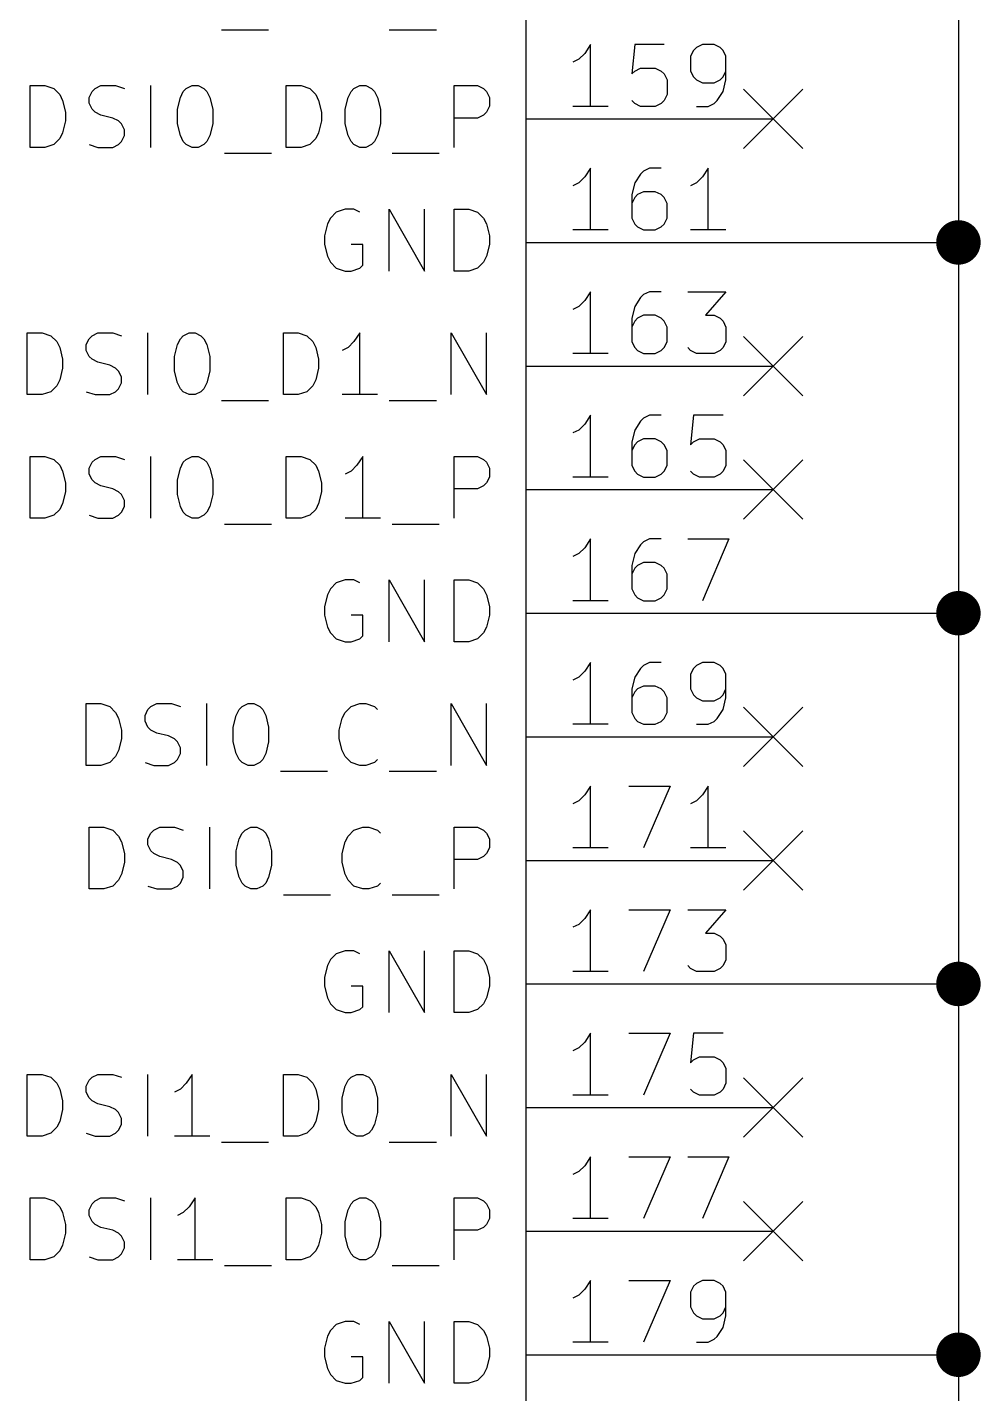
# Model space of a CAD drawing. Header units: millimetres. Extents: x 10 to 287, y -200 to -10.
# Drawn here: x 72.31 to 91.9, y -134.15 to -106.07 of the extents above; entities that cross this region are included whole.
import ezdxf

# ---------------------------------------------------------------- set-up
doc = ezdxf.new("R2010")
doc.units = ezdxf.units.MM
for name, color, linetype in [('BLUE', 174, 'CONTINUOUS'), ('GREENSIXTYFIVE', 129, 'CONTINUOUS'), ('LIGHTGREEN', 92, 'CONTINUOUS'), ('LIGHTRED', 12, 'CONTINUOUS'), ('RED', 14, 'CONTINUOUS')]:
    doc.layers.add(name, color=color, linetype=linetype)

msp = doc.modelspace()

# ---------------------------------------------------------------- linework, layer by layer
at = {"layer": 'BLUE', "linetype": 'CONTINUOUS'}
for p, q in [((87.0204, -107.3404), (88.2396, -108.5596)), ((88.2396, -107.3404), (87.0204, -108.5596)), ((87.0204, -112.4204), (88.2396, -113.6396)), ((88.2396, -112.4204), (87.0204, -113.6396)), ((87.0204, -114.9604), (88.2396, -116.1796)), ((88.2396, -114.9604), (87.0204, -116.1796)), ((87.0204, -120.0404), (88.2396, -121.2596)), ((88.2396, -120.0404), (87.0204, -121.2596)), ((87.0204, -122.5804), (88.2396, -123.7996)), ((88.2396, -122.5804), (87.0204, -123.7996)), ((87.0204, -127.6604), (88.2396, -128.8796)), ((88.2396, -127.6604), (87.0204, -128.8796)), ((87.0204, -130.2004), (88.2396, -131.4196)), ((88.2396, -130.2004), (87.0204, -131.4196))]:
    msp.add_line(p, q, dxfattribs=at)
at = {"layer": 'GREENSIXTYFIVE', "linetype": 'CONTINUOUS'}
for p, q in [((76.2968, -106.1185), (77.2644, -106.1185)), ((79.7439, -106.1185), (80.7115, -106.1185)), ((72.3658, -108.5375), (72.3658, -107.2675)), ((72.3658, -107.2675), (72.6682, -107.2675)), ((72.6682, -107.2675), (72.8496, -107.328)), ((73.6963, -107.328), (73.8173, -107.2675)), ((73.8173, -107.2675), (74.1196, -107.2675)), ((74.1196, -107.2675), (74.3011, -107.328)), ((74.8453, -108.5375), (74.8453, -107.2675)), ((75.5711, -107.328), (75.692, -107.2675)), ((75.692, -107.2675), (75.813, -107.2675)), ((75.813, -107.2675), (75.9339, -107.328)), ((77.6272, -108.5375), (77.6272, -107.2675)), ((77.6272, -107.2675), (77.9296, -107.2675)), ((77.9296, -107.2675), (78.111, -107.328)), ((79.0182, -107.328), (79.1391, -107.2675)), ((79.1391, -107.2675), (79.2601, -107.2675)), ((79.2601, -107.2675), (79.381, -107.328)), ((81.0743, -108.5375), (81.0743, -107.2675)), ((81.0743, -107.2675), (81.5581, -107.2675)), ((81.5581, -107.2675), (81.6791, -107.328)), ((72.8496, -107.328), (72.9706, -107.449)), ((72.9706, -107.449), (73.0311, -107.5699)), ((73.5754, -107.5094), (73.6358, -107.3885)), ((73.5754, -107.6304), (73.5754, -107.5094)), ((73.6358, -107.3885), (73.6963, -107.328)), ((75.3897, -107.7513), (75.4501, -107.5094)), ((75.4501, -107.5094), (75.5106, -107.3885)), ((75.5106, -107.3885), (75.5711, -107.328)), ((75.9339, -107.328), (75.9944, -107.3885)), ((75.9944, -107.3885), (76.0549, -107.5094)), ((76.0549, -107.5094), (76.1154, -107.7513)), ((78.111, -107.328), (78.232, -107.449)), ((78.232, -107.449), (78.2925, -107.5699)), ((78.8368, -107.7513), (78.8972, -107.5094)), ((78.8972, -107.5094), (78.9577, -107.3885)), ((78.9577, -107.3885), (79.0182, -107.328)), ((79.381, -107.328), (79.4415, -107.3885)), ((79.4415, -107.3885), (79.502, -107.5094)), ((79.502, -107.5094), (79.5625, -107.7513)), ((81.6791, -107.328), (81.7396, -107.3885)), ((81.7396, -107.3885), (81.8, -107.5094)), ((81.8, -107.5094), (81.8, -107.6909)), ((73.0311, -107.5699), (73.0915, -107.8118)), ((73.0915, -107.8118), (73.0915, -107.9932)), ((73.6358, -107.7513), (73.5754, -107.6304)), ((73.6963, -107.8118), (73.6358, -107.7513)), ((73.8173, -107.8723), (73.6963, -107.8118)), ((75.3897, -108.0537), (75.3897, -107.7513)), ((76.1154, -107.7513), (76.1154, -108.0537)), ((78.2925, -107.5699), (78.3529, -107.8118)), ((78.3529, -107.8118), (78.3529, -107.9932)), ((78.8368, -108.0537), (78.8368, -107.7513)), ((79.5625, -107.7513), (79.5625, -108.0537)), ((81.7396, -107.8118), (81.6791, -107.8723)), ((81.8, -107.6909), (81.7396, -107.8118)), ((73.0915, -107.9932), (73.0311, -108.2351)), ((74.0592, -107.9328), (73.8173, -107.8723)), ((74.1801, -107.9932), (74.0592, -107.9328)), ((74.2406, -108.0537), (74.1801, -107.9932)), ((74.3011, -108.1747), (74.2406, -108.0537)), ((75.4501, -108.2956), (75.3897, -108.0537)), ((76.1154, -108.0537), (76.0549, -108.2956)), ((78.3529, -107.9932), (78.2925, -108.2351)), ((78.8972, -108.2956), (78.8368, -108.0537)), ((79.5625, -108.0537), (79.502, -108.2956)), ((81.5581, -107.9328), (81.0743, -107.9328)), ((81.6791, -107.8723), (81.5581, -107.9328)), ((72.9706, -108.3561), (72.8496, -108.4771)), ((73.0311, -108.2351), (72.9706, -108.3561)), ((74.2406, -108.4166), (74.3011, -108.2956)), ((74.3011, -108.2956), (74.3011, -108.1747)), ((75.5106, -108.4166), (75.4501, -108.2956)), ((76.0549, -108.2956), (75.9944, -108.4166)), ((78.232, -108.3561), (78.111, -108.4771)), ((78.2925, -108.2351), (78.232, -108.3561)), ((78.9577, -108.4166), (78.8972, -108.2956)), ((79.502, -108.2956), (79.4415, -108.4166)), ((72.6682, -108.5375), (72.3658, -108.5375)), ((72.8496, -108.4771), (72.6682, -108.5375)), ((73.5754, -108.4771), (73.7568, -108.5375)), ((73.7568, -108.5375), (74.0592, -108.5375)), ((74.0592, -108.5375), (74.1801, -108.4771)), ((74.1801, -108.4771), (74.2406, -108.4166)), ((75.5711, -108.4771), (75.5106, -108.4166)), ((75.692, -108.5375), (75.5711, -108.4771)), ((75.813, -108.5375), (75.692, -108.5375)), ((75.9339, -108.4771), (75.813, -108.5375)), ((75.9944, -108.4166), (75.9339, -108.4771)), ((76.3573, -108.6585), (77.3249, -108.6585)), ((77.9296, -108.5375), (77.6272, -108.5375)), ((78.111, -108.4771), (77.9296, -108.5375)), ((79.0182, -108.4771), (78.9577, -108.4166)), ((79.1391, -108.5375), (79.0182, -108.4771)), ((79.2601, -108.5375), (79.1391, -108.5375)), ((79.381, -108.4771), (79.2601, -108.5375)), ((79.4415, -108.4166), (79.381, -108.4771)), ((79.8044, -108.6585), (80.772, -108.6585)), ((78.5343, -109.989), (78.4738, -110.1099)), ((78.6553, -109.868), (78.5343, -109.989)), ((78.8367, -109.8075), (78.6553, -109.868)), ((79.0181, -109.8075), (78.8367, -109.8075)), ((79.1391, -109.868), (79.0181, -109.8075)), ((79.7438, -111.0775), (79.7438, -109.8075)), ((79.7438, -109.8075), (80.4695, -111.0775)), ((80.4695, -111.0775), (80.4695, -109.8075)), ((81.0743, -111.0775), (81.0743, -109.8075)), ((81.0743, -109.8075), (81.3767, -109.8075)), ((81.3767, -109.8075), (81.5581, -109.868)), ((81.5581, -109.868), (81.6791, -109.989)), ((81.6791, -109.989), (81.7396, -110.1099)), ((78.4738, -110.1099), (78.4134, -110.3518)), ((78.4134, -110.3518), (78.4134, -110.5332)), ((81.7396, -110.1099), (81.8, -110.3518)), ((81.8, -110.3518), (81.8, -110.5332)), ((78.4134, -110.5332), (78.4738, -110.7751)), ((79.1995, -110.5332), (78.9576, -110.5332)), ((79.1995, -110.9566), (79.1995, -110.5332)), ((81.8, -110.5332), (81.7396, -110.7751)), ((78.4738, -110.7751), (78.5343, -110.8961)), ((78.5343, -110.8961), (78.6553, -111.0171)), ((81.6791, -110.8961), (81.5581, -111.0171)), ((81.7396, -110.7751), (81.6791, -110.8961)), ((78.6553, -111.0171), (78.8367, -111.0775)), ((78.8367, -111.0775), (78.9576, -111.0775)), ((78.9576, -111.0775), (79.1391, -111.0171)), ((79.1391, -111.0171), (79.1995, -110.9566)), ((81.3767, -111.0775), (81.0743, -111.0775)), ((81.5581, -111.0171), (81.3767, -111.0775)), ((72.3053, -113.6175), (72.3053, -112.3475)), ((72.3053, -112.3475), (72.6077, -112.3475)), ((72.6077, -112.3475), (72.7891, -112.408)), ((72.7891, -112.408), (72.9101, -112.529)), ((72.9101, -112.529), (72.9706, -112.6499)), ((73.5149, -112.5894), (73.5753, -112.4685)), ((73.5149, -112.7104), (73.5149, -112.5894)), ((73.5753, -112.4685), (73.6358, -112.408)), ((73.6358, -112.408), (73.7568, -112.3475)), ((73.7568, -112.3475), (74.0591, -112.3475)), ((74.0591, -112.3475), (74.2406, -112.408)), ((74.7848, -113.6175), (74.7848, -112.3475)), ((75.3292, -112.8313), (75.3896, -112.5894)), ((75.3896, -112.5894), (75.4501, -112.4685)), ((75.4501, -112.4685), (75.5106, -112.408)), ((75.5106, -112.408), (75.6315, -112.3475)), ((75.6315, -112.3475), (75.7525, -112.3475)), ((75.7525, -112.3475), (75.8734, -112.408)), ((75.8734, -112.408), (75.9339, -112.4685)), ((75.9339, -112.4685), (75.9944, -112.5894)), ((75.9944, -112.5894), (76.0549, -112.8313)), ((77.5667, -113.6175), (77.5667, -112.3475)), ((77.5667, -112.3475), (77.8691, -112.3475)), ((77.8691, -112.3475), (78.0505, -112.408)), ((78.0505, -112.408), (78.1715, -112.529)), ((78.1715, -112.529), (78.232, -112.6499)), ((79.0182, -112.529), (78.8972, -112.6499)), ((79.1391, -112.3475), (79.0182, -112.529)), ((79.1391, -113.6175), (79.1391, -112.3475)), ((81.0138, -113.6175), (81.0138, -112.3475)), ((81.0138, -112.3475), (81.7395, -113.6175)), ((81.7395, -113.6175), (81.7395, -112.3475)), ((72.9706, -112.6499), (73.031, -112.8918)), ((73.5753, -112.8313), (73.5149, -112.7104)), ((73.6358, -112.8918), (73.5753, -112.8313)), ((75.3292, -113.1337), (75.3292, -112.8313)), ((76.0549, -112.8313), (76.0549, -113.1337)), ((78.232, -112.6499), (78.2924, -112.8918)), ((78.8972, -112.6499), (78.7763, -112.7104)), ((73.031, -113.0732), (72.9706, -113.3151)), ((73.031, -112.8918), (73.031, -113.0732)), ((73.7568, -112.9523), (73.6358, -112.8918)), ((73.9987, -113.0128), (73.7568, -112.9523)), ((74.1196, -113.0732), (73.9987, -113.0128)), ((74.1801, -113.1337), (74.1196, -113.0732)), ((74.2406, -113.2547), (74.1801, -113.1337)), ((75.3896, -113.3756), (75.3292, -113.1337)), ((76.0549, -113.1337), (75.9944, -113.3756)), ((78.2924, -113.0732), (78.232, -113.3151)), ((78.2924, -112.8918), (78.2924, -113.0732)), ((72.9101, -113.4361), (72.7891, -113.5571)), ((72.9706, -113.3151), (72.9101, -113.4361)), ((74.1801, -113.4966), (74.2406, -113.3756)), ((74.2406, -113.3756), (74.2406, -113.2547)), ((75.4501, -113.4966), (75.3896, -113.3756)), ((75.9944, -113.3756), (75.9339, -113.4966)), ((78.1715, -113.4361), (78.0505, -113.5571)), ((78.232, -113.3151), (78.1715, -113.4361)), ((72.6077, -113.6175), (72.3053, -113.6175)), ((72.7891, -113.5571), (72.6077, -113.6175)), ((73.5149, -113.5571), (73.6963, -113.6175)), ((73.6963, -113.6175), (73.9987, -113.6175)), ((73.9987, -113.6175), (74.1196, -113.5571)), ((74.1196, -113.5571), (74.1801, -113.4966)), ((75.5106, -113.5571), (75.4501, -113.4966)), ((75.6315, -113.6175), (75.5106, -113.5571)), ((75.7525, -113.6175), (75.6315, -113.6175)), ((75.8734, -113.5571), (75.7525, -113.6175)), ((75.9339, -113.4966), (75.8734, -113.5571)), ((77.8691, -113.6175), (77.5667, -113.6175)), ((78.0505, -113.5571), (77.8691, -113.6175)), ((79.502, -113.6175), (78.7763, -113.6175)), ((76.2968, -113.7385), (77.2644, -113.7385)), ((79.7439, -113.7385), (80.7115, -113.7385)), ((72.3658, -116.1575), (72.3658, -114.8875)), ((72.3658, -114.8875), (72.6682, -114.8875)), ((72.6682, -114.8875), (72.8496, -114.948)), ((72.8496, -114.948), (72.9706, -115.069)), ((72.9706, -115.069), (73.0311, -115.1899)), ((73.5754, -115.1294), (73.6358, -115.0085)), ((73.5754, -115.2504), (73.5754, -115.1294)), ((73.6358, -115.0085), (73.6963, -114.948)), ((73.6963, -114.948), (73.8173, -114.8875)), ((73.8173, -114.8875), (74.1196, -114.8875)), ((74.1196, -114.8875), (74.3011, -114.948)), ((74.8453, -116.1575), (74.8453, -114.8875)), ((75.3897, -115.3713), (75.4501, -115.1294)), ((75.4501, -115.1294), (75.5106, -115.0085)), ((75.5106, -115.0085), (75.5711, -114.948)), ((75.5711, -114.948), (75.692, -114.8875)), ((75.692, -114.8875), (75.813, -114.8875)), ((75.813, -114.8875), (75.9339, -114.948)), ((75.9339, -114.948), (75.9944, -115.0085)), ((75.9944, -115.0085), (76.0549, -115.1294)), ((76.0549, -115.1294), (76.1154, -115.3713)), ((77.6272, -116.1575), (77.6272, -114.8875)), ((77.6272, -114.8875), (77.9296, -114.8875)), ((77.9296, -114.8875), (78.111, -114.948)), ((78.111, -114.948), (78.232, -115.069)), ((78.232, -115.069), (78.2925, -115.1899)), ((79.0787, -115.069), (78.9577, -115.1899)), ((79.1996, -114.8875), (79.0787, -115.069)), ((79.1996, -116.1575), (79.1996, -114.8875)), ((81.0743, -116.1575), (81.0743, -114.8875)), ((81.0743, -114.8875), (81.5581, -114.8875)), ((81.5581, -114.8875), (81.6791, -114.948)), ((81.6791, -114.948), (81.7396, -115.0085)), ((81.7396, -115.0085), (81.8, -115.1294)), ((81.8, -115.1294), (81.8, -115.3109)), ((73.0311, -115.1899), (73.0915, -115.4318)), ((73.6358, -115.3713), (73.5754, -115.2504)), ((73.6963, -115.4318), (73.6358, -115.3713)), ((75.3897, -115.6737), (75.3897, -115.3713)), ((76.1154, -115.3713), (76.1154, -115.6737)), ((78.2925, -115.1899), (78.3529, -115.4318)), ((78.9577, -115.1899), (78.8368, -115.2504)), ((81.8, -115.3109), (81.7396, -115.4318)), ((73.0915, -115.6132), (73.0311, -115.8551)), ((73.0915, -115.4318), (73.0915, -115.6132)), ((73.8173, -115.4923), (73.6963, -115.4318)), ((74.0592, -115.5528), (73.8173, -115.4923)), ((74.1801, -115.6132), (74.0592, -115.5528)), ((74.2406, -115.6737), (74.1801, -115.6132)), ((74.3011, -115.7947), (74.2406, -115.6737)), ((75.4501, -115.9156), (75.3897, -115.6737)), ((76.1154, -115.6737), (76.0549, -115.9156)), ((78.3529, -115.6132), (78.2925, -115.8551)), ((78.3529, -115.4318), (78.3529, -115.6132)), ((81.5581, -115.5528), (81.0743, -115.5528)), ((81.6791, -115.4923), (81.5581, -115.5528)), ((81.7396, -115.4318), (81.6791, -115.4923)), ((73.0311, -115.8551), (72.9706, -115.9761)), ((74.2406, -116.0366), (74.3011, -115.9156)), ((74.3011, -115.9156), (74.3011, -115.7947)), ((75.5106, -116.0366), (75.4501, -115.9156)), ((76.0549, -115.9156), (75.9944, -116.0366)), ((78.2925, -115.8551), (78.232, -115.9761)), ((72.6682, -116.1575), (72.3658, -116.1575)), ((72.8496, -116.0971), (72.6682, -116.1575)), ((72.9706, -115.9761), (72.8496, -116.0971)), ((73.5754, -116.0971), (73.7568, -116.1575)), ((73.7568, -116.1575), (74.0592, -116.1575)), ((74.0592, -116.1575), (74.1801, -116.0971)), ((74.1801, -116.0971), (74.2406, -116.0366)), ((75.5711, -116.0971), (75.5106, -116.0366)), ((75.692, -116.1575), (75.5711, -116.0971)), ((75.813, -116.1575), (75.692, -116.1575)), ((75.9339, -116.0971), (75.813, -116.1575)), ((75.9944, -116.0366), (75.9339, -116.0971)), ((77.9296, -116.1575), (77.6272, -116.1575)), ((78.111, -116.0971), (77.9296, -116.1575)), ((78.232, -115.9761), (78.111, -116.0971)), ((79.5625, -116.1575), (78.8368, -116.1575)), ((76.3573, -116.2785), (77.3249, -116.2785)), ((79.8044, -116.2785), (80.772, -116.2785)), ((78.5343, -117.609), (78.4738, -117.7299)), ((78.6553, -117.488), (78.5343, -117.609)), ((78.8367, -117.4275), (78.6553, -117.488)), ((79.0181, -117.4275), (78.8367, -117.4275)), ((79.1391, -117.488), (79.0181, -117.4275)), ((79.7438, -118.6975), (79.7438, -117.4275)), ((79.7438, -117.4275), (80.4695, -118.6975)), ((80.4695, -118.6975), (80.4695, -117.4275)), ((81.0743, -118.6975), (81.0743, -117.4275)), ((81.0743, -117.4275), (81.3767, -117.4275)), ((81.3767, -117.4275), (81.5581, -117.488)), ((81.5581, -117.488), (81.6791, -117.609)), ((81.6791, -117.609), (81.7396, -117.7299)), ((78.4738, -117.7299), (78.4134, -117.9718)), ((81.7396, -117.7299), (81.8, -117.9718)), ((78.4134, -117.9718), (78.4134, -118.1532)), ((78.4134, -118.1532), (78.4738, -118.3951)), ((79.1995, -118.1532), (78.9576, -118.1532)), ((79.1995, -118.5766), (79.1995, -118.1532)), ((81.8, -118.1532), (81.7396, -118.3951)), ((81.8, -117.9718), (81.8, -118.1532)), ((78.4738, -118.3951), (78.5343, -118.5161)), ((81.7396, -118.3951), (81.6791, -118.5161)), ((78.5343, -118.5161), (78.6553, -118.6371)), ((78.6553, -118.6371), (78.8367, -118.6975)), ((78.8367, -118.6975), (78.9576, -118.6975)), ((78.9576, -118.6975), (79.1391, -118.6371)), ((79.1391, -118.6371), (79.1995, -118.5766)), ((81.3767, -118.6975), (81.0743, -118.6975)), ((81.5581, -118.6371), (81.3767, -118.6975)), ((81.6791, -118.5161), (81.5581, -118.6371)), ((73.5148, -121.2375), (73.5148, -119.9675)), ((73.5148, -119.9675), (73.8172, -119.9675)), ((73.8172, -119.9675), (73.9986, -120.028)), ((73.9986, -120.028), (74.1196, -120.149)), ((74.1196, -120.149), (74.1801, -120.2699)), ((74.7244, -120.2094), (74.7848, -120.0885)), ((74.7848, -120.0885), (74.8453, -120.028)), ((74.8453, -120.028), (74.9663, -119.9675)), ((74.9663, -119.9675), (75.2686, -119.9675)), ((75.2686, -119.9675), (75.4501, -120.028)), ((75.9943, -121.2375), (75.9943, -119.9675)), ((76.5991, -120.2094), (76.6596, -120.0885)), ((76.6596, -120.0885), (76.7201, -120.028)), ((76.7201, -120.028), (76.841, -119.9675)), ((76.841, -119.9675), (76.962, -119.9675)), ((76.962, -119.9675), (77.0829, -120.028)), ((77.0829, -120.028), (77.1434, -120.0885)), ((77.1434, -120.0885), (77.2039, -120.2094)), ((78.7762, -120.2699), (78.8367, -120.149)), ((78.8367, -120.149), (78.9577, -120.028)), ((78.9577, -120.028), (79.1391, -119.9675)), ((79.1391, -119.9675), (79.26, -119.9675)), ((79.26, -119.9675), (79.4415, -120.028)), ((79.4415, -120.028), (79.5019, -120.0885)), ((81.0138, -121.2375), (81.0138, -119.9675)), ((81.0138, -119.9675), (81.7395, -121.2375)), ((81.7395, -121.2375), (81.7395, -119.9675)), ((74.1801, -120.2699), (74.2405, -120.5118)), ((74.7244, -120.3304), (74.7244, -120.2094)), ((74.7848, -120.4513), (74.7244, -120.3304)), ((74.8453, -120.5118), (74.7848, -120.4513)), ((76.5387, -120.4513), (76.5991, -120.2094)), ((76.5387, -120.7537), (76.5387, -120.4513)), ((77.2039, -120.2094), (77.2644, -120.4513)), ((77.2644, -120.4513), (77.2644, -120.7537)), ((78.7158, -120.5118), (78.7762, -120.2699)), ((74.2405, -120.6932), (74.1801, -120.9351)), ((74.2405, -120.5118), (74.2405, -120.6932)), ((74.9663, -120.5723), (74.8453, -120.5118)), ((75.2082, -120.6328), (74.9663, -120.5723)), ((75.3291, -120.6932), (75.2082, -120.6328)), ((75.3896, -120.7537), (75.3291, -120.6932)), ((78.7158, -120.6932), (78.7158, -120.5118)), ((78.7762, -120.9351), (78.7158, -120.6932)), ((74.1801, -120.9351), (74.1196, -121.0561)), ((75.4501, -120.8747), (75.3896, -120.7537)), ((75.3896, -121.1166), (75.4501, -120.9956)), ((75.4501, -120.9956), (75.4501, -120.8747)), ((76.5991, -120.9956), (76.5387, -120.7537)), ((76.6596, -121.1166), (76.5991, -120.9956)), ((77.2039, -120.9956), (77.1434, -121.1166)), ((77.2644, -120.7537), (77.2039, -120.9956)), ((78.8367, -121.0561), (78.7762, -120.9351)), ((73.8172, -121.2375), (73.5148, -121.2375)), ((73.9986, -121.1771), (73.8172, -121.2375)), ((74.1196, -121.0561), (73.9986, -121.1771)), ((74.7244, -121.1771), (74.9058, -121.2375)), ((74.9058, -121.2375), (75.2082, -121.2375)), ((75.2082, -121.2375), (75.3291, -121.1771)), ((75.3291, -121.1771), (75.3896, -121.1166)), ((76.7201, -121.1771), (76.6596, -121.1166)), ((76.841, -121.2375), (76.7201, -121.1771)), ((76.962, -121.2375), (76.841, -121.2375)), ((77.0829, -121.1771), (76.962, -121.2375)), ((77.1434, -121.1166), (77.0829, -121.1771)), ((78.9577, -121.1771), (78.8367, -121.0561)), ((79.1391, -121.2375), (78.9577, -121.1771)), ((79.26, -121.2375), (79.1391, -121.2375)), ((79.4415, -121.1771), (79.26, -121.2375)), ((79.5019, -121.1166), (79.4415, -121.1771)), ((77.5063, -121.3585), (78.4739, -121.3585)), ((79.7439, -121.3585), (80.7115, -121.3585)), ((73.5753, -123.7775), (73.5753, -122.5075)), ((73.5753, -122.5075), (73.8777, -122.5075)), ((73.8777, -122.5075), (74.0591, -122.568)), ((74.0591, -122.568), (74.1801, -122.689)), ((74.1801, -122.689), (74.2406, -122.8099)), ((74.7849, -122.7494), (74.8453, -122.6285)), ((74.8453, -122.6285), (74.9058, -122.568)), ((74.9058, -122.568), (75.0268, -122.5075)), ((75.0268, -122.5075), (75.3291, -122.5075)), ((75.3291, -122.5075), (75.5106, -122.568)), ((76.0548, -123.7775), (76.0548, -122.5075)), ((76.6596, -122.7494), (76.7201, -122.6285)), ((76.7201, -122.6285), (76.7806, -122.568)), ((76.7806, -122.568), (76.9015, -122.5075)), ((76.9015, -122.5075), (77.0225, -122.5075)), ((77.0225, -122.5075), (77.1434, -122.568)), ((77.1434, -122.568), (77.2039, -122.6285)), ((77.2039, -122.6285), (77.2644, -122.7494)), ((78.8367, -122.8099), (78.8972, -122.689)), ((78.8972, -122.689), (79.0182, -122.568)), ((79.0182, -122.568), (79.1996, -122.5075)), ((79.1996, -122.5075), (79.3205, -122.5075)), ((79.3205, -122.5075), (79.502, -122.568)), ((79.502, -122.568), (79.5624, -122.6285)), ((81.0743, -123.7775), (81.0743, -122.5075)), ((81.0743, -122.5075), (81.5581, -122.5075)), ((81.5581, -122.5075), (81.6791, -122.568)), ((81.6791, -122.568), (81.7396, -122.6285)), ((81.7396, -122.6285), (81.8, -122.7494)), ((74.2406, -122.8099), (74.301, -123.0518)), ((74.7849, -122.8704), (74.7849, -122.7494)), ((74.8453, -122.9913), (74.7849, -122.8704)), ((74.9058, -123.0518), (74.8453, -122.9913)), ((76.5992, -122.9913), (76.6596, -122.7494)), ((76.5992, -123.2937), (76.5992, -122.9913)), ((77.2644, -122.7494), (77.3249, -122.9913)), ((77.3249, -122.9913), (77.3249, -123.2937)), ((78.7763, -123.0518), (78.8367, -122.8099)), ((81.8, -122.9309), (81.7396, -123.0518)), ((81.8, -122.7494), (81.8, -122.9309)), ((74.301, -123.2332), (74.2406, -123.4751)), ((74.301, -123.0518), (74.301, -123.2332)), ((75.0268, -123.1123), (74.9058, -123.0518)), ((75.2687, -123.1728), (75.0268, -123.1123)), ((75.3896, -123.2332), (75.2687, -123.1728)), ((75.4501, -123.2937), (75.3896, -123.2332)), ((78.7763, -123.2332), (78.7763, -123.0518)), ((78.8367, -123.4751), (78.7763, -123.2332)), ((81.5581, -123.1728), (81.0743, -123.1728)), ((81.6791, -123.1123), (81.5581, -123.1728)), ((81.7396, -123.0518), (81.6791, -123.1123)), ((74.2406, -123.4751), (74.1801, -123.5961)), ((75.5106, -123.4147), (75.4501, -123.2937)), ((75.4501, -123.6566), (75.5106, -123.5356)), ((75.5106, -123.5356), (75.5106, -123.4147)), ((76.6596, -123.5356), (76.5992, -123.2937)), ((76.7201, -123.6566), (76.6596, -123.5356)), ((77.2644, -123.5356), (77.2039, -123.6566)), ((77.3249, -123.2937), (77.2644, -123.5356)), ((78.8972, -123.5961), (78.8367, -123.4751)), ((73.8777, -123.7775), (73.5753, -123.7775)), ((74.0591, -123.7171), (73.8777, -123.7775)), ((74.1801, -123.5961), (74.0591, -123.7171)), ((74.7849, -123.7171), (74.9663, -123.7775)), ((74.9663, -123.7775), (75.2687, -123.7775)), ((75.2687, -123.7775), (75.3896, -123.7171)), ((75.3896, -123.7171), (75.4501, -123.6566)), ((76.7806, -123.7171), (76.7201, -123.6566)), ((76.9015, -123.7775), (76.7806, -123.7171)), ((77.0225, -123.7775), (76.9015, -123.7775)), ((77.1434, -123.7171), (77.0225, -123.7775)), ((77.2039, -123.6566), (77.1434, -123.7171)), ((79.0182, -123.7171), (78.8972, -123.5961)), ((79.1996, -123.7775), (79.0182, -123.7171)), ((79.3205, -123.7775), (79.1996, -123.7775)), ((79.502, -123.7171), (79.3205, -123.7775)), ((79.5624, -123.6566), (79.502, -123.7171)), ((77.5668, -123.8985), (78.5344, -123.8985)), ((79.8044, -123.8985), (80.772, -123.8985)), ((78.5343, -125.229), (78.4738, -125.3499)), ((78.6553, -125.108), (78.5343, -125.229)), ((78.8367, -125.0475), (78.6553, -125.108)), ((79.0181, -125.0475), (78.8367, -125.0475)), ((79.1391, -125.108), (79.0181, -125.0475)), ((79.7438, -126.3175), (79.7438, -125.0475)), ((79.7438, -125.0475), (80.4695, -126.3175)), ((80.4695, -126.3175), (80.4695, -125.0475)), ((81.0743, -126.3175), (81.0743, -125.0475)), ((81.0743, -125.0475), (81.3767, -125.0475)), ((81.3767, -125.0475), (81.5581, -125.108)), ((81.5581, -125.108), (81.6791, -125.229)), ((81.6791, -125.229), (81.7396, -125.3499)), ((78.4738, -125.3499), (78.4134, -125.5918)), ((81.7396, -125.3499), (81.8, -125.5918)), ((78.4134, -125.5918), (78.4134, -125.7732)), ((78.4134, -125.7732), (78.4738, -126.0151)), ((79.1995, -125.7732), (78.9576, -125.7732)), ((79.1995, -126.1966), (79.1995, -125.7732)), ((81.8, -125.7732), (81.7396, -126.0151)), ((81.8, -125.5918), (81.8, -125.7732)), ((78.4738, -126.0151), (78.5343, -126.1361)), ((81.7396, -126.0151), (81.6791, -126.1361)), ((78.5343, -126.1361), (78.6553, -126.2571)), ((78.6553, -126.2571), (78.8367, -126.3175)), ((78.8367, -126.3175), (78.9576, -126.3175)), ((78.9576, -126.3175), (79.1391, -126.2571)), ((79.1391, -126.2571), (79.1995, -126.1966)), ((81.3767, -126.3175), (81.0743, -126.3175)), ((81.5581, -126.2571), (81.3767, -126.3175)), ((81.6791, -126.1361), (81.5581, -126.2571)), ((72.3053, -128.8575), (72.3053, -127.5875)), ((72.3053, -127.5875), (72.6077, -127.5875)), ((72.6077, -127.5875), (72.7891, -127.648)), ((72.7891, -127.648), (72.9101, -127.769)), ((72.9101, -127.769), (72.9706, -127.8899)), ((73.5149, -127.8294), (73.5753, -127.7085)), ((73.5753, -127.7085), (73.6358, -127.648)), ((73.6358, -127.648), (73.7568, -127.5875)), ((73.7568, -127.5875), (74.0591, -127.5875)), ((74.0591, -127.5875), (74.2406, -127.648)), ((74.7848, -128.8575), (74.7848, -127.5875)), ((75.5711, -127.769), (75.4501, -127.8899)), ((75.692, -127.5875), (75.5711, -127.769)), ((75.692, -128.8575), (75.692, -127.5875)), ((77.5667, -128.8575), (77.5667, -127.5875)), ((77.5667, -127.5875), (77.8691, -127.5875)), ((77.8691, -127.5875), (78.0505, -127.648)), ((78.0505, -127.648), (78.1715, -127.769)), ((78.1715, -127.769), (78.232, -127.8899)), ((78.8367, -127.8294), (78.8972, -127.7085)), ((78.8972, -127.7085), (78.9577, -127.648)), ((78.9577, -127.648), (79.0786, -127.5875)), ((79.0786, -127.5875), (79.1996, -127.5875)), ((79.1996, -127.5875), (79.3205, -127.648)), ((79.3205, -127.648), (79.381, -127.7085)), ((79.381, -127.7085), (79.4415, -127.8294)), ((81.0138, -128.8575), (81.0138, -127.5875)), ((81.0138, -127.5875), (81.7395, -128.8575)), ((81.7395, -128.8575), (81.7395, -127.5875)), ((72.9706, -127.8899), (73.031, -128.1318)), ((73.5149, -127.9504), (73.5149, -127.8294)), ((73.5753, -128.0713), (73.5149, -127.9504)), ((75.4501, -127.8899), (75.3292, -127.9504)), ((78.232, -127.8899), (78.2924, -128.1318)), ((78.7763, -128.0713), (78.8367, -127.8294)), ((79.4415, -127.8294), (79.502, -128.0713)), ((73.031, -128.3132), (72.9706, -128.5551)), ((73.031, -128.1318), (73.031, -128.3132)), ((73.6358, -128.1318), (73.5753, -128.0713)), ((73.7568, -128.1923), (73.6358, -128.1318)), ((73.9987, -128.2528), (73.7568, -128.1923)), ((74.1196, -128.3132), (73.9987, -128.2528)), ((74.1801, -128.3737), (74.1196, -128.3132)), ((78.2924, -128.3132), (78.232, -128.5551)), ((78.2924, -128.1318), (78.2924, -128.3132)), ((78.7763, -128.3737), (78.7763, -128.0713)), ((79.502, -128.0713), (79.502, -128.3737)), ((72.9706, -128.5551), (72.9101, -128.6761)), ((74.2406, -128.4947), (74.1801, -128.3737)), ((74.2406, -128.6156), (74.2406, -128.4947)), ((78.232, -128.5551), (78.1715, -128.6761)), ((78.8367, -128.6156), (78.7763, -128.3737)), ((79.502, -128.3737), (79.4415, -128.6156)), ((72.6077, -128.8575), (72.3053, -128.8575)), ((72.7891, -128.7971), (72.6077, -128.8575)), ((72.9101, -128.6761), (72.7891, -128.7971)), ((73.5149, -128.7971), (73.6963, -128.8575)), ((73.6963, -128.8575), (73.9987, -128.8575)), ((73.9987, -128.8575), (74.1196, -128.7971)), ((74.1196, -128.7971), (74.1801, -128.7366)), ((74.1801, -128.7366), (74.2406, -128.6156)), ((76.0549, -128.8575), (75.3292, -128.8575)), ((77.8691, -128.8575), (77.5667, -128.8575)), ((78.0505, -128.7971), (77.8691, -128.8575)), ((78.1715, -128.6761), (78.0505, -128.7971)), ((78.8972, -128.7366), (78.8367, -128.6156)), ((78.9577, -128.7971), (78.8972, -128.7366)), ((79.0786, -128.8575), (78.9577, -128.7971)), ((79.1996, -128.8575), (79.0786, -128.8575)), ((79.3205, -128.7971), (79.1996, -128.8575)), ((79.381, -128.7366), (79.3205, -128.7971)), ((79.4415, -128.6156), (79.381, -128.7366)), ((76.2968, -128.9785), (77.2644, -128.9785)), ((79.7439, -128.9785), (80.7115, -128.9785)), ((72.3658, -131.3975), (72.3658, -130.1275)), ((72.3658, -130.1275), (72.6682, -130.1275)), ((72.6682, -130.1275), (72.8496, -130.188)), ((72.8496, -130.188), (72.9706, -130.309)), ((73.5754, -130.3694), (73.6358, -130.2485)), ((73.6358, -130.2485), (73.6963, -130.188)), ((73.6963, -130.188), (73.8173, -130.1275)), ((73.8173, -130.1275), (74.1196, -130.1275)), ((74.1196, -130.1275), (74.3011, -130.188)), ((74.8453, -131.3975), (74.8453, -130.1275)), ((75.7525, -130.1275), (75.6316, -130.309)), ((75.7525, -131.3975), (75.7525, -130.1275)), ((77.6272, -131.3975), (77.6272, -130.1275)), ((77.6272, -130.1275), (77.9296, -130.1275)), ((77.9296, -130.1275), (78.111, -130.188)), ((78.111, -130.188), (78.232, -130.309)), ((78.8972, -130.3694), (78.9577, -130.2485)), ((78.9577, -130.2485), (79.0182, -130.188)), ((79.0182, -130.188), (79.1391, -130.1275)), ((79.1391, -130.1275), (79.2601, -130.1275)), ((79.2601, -130.1275), (79.381, -130.188)), ((79.381, -130.188), (79.4415, -130.2485)), ((79.4415, -130.2485), (79.502, -130.3694)), ((81.0743, -131.3975), (81.0743, -130.1275)), ((81.0743, -130.1275), (81.5581, -130.1275)), ((81.5581, -130.1275), (81.6791, -130.188)), ((81.6791, -130.188), (81.7396, -130.2485)), ((81.7396, -130.2485), (81.8, -130.3694)), ((72.9706, -130.309), (73.0311, -130.4299)), ((73.0311, -130.4299), (73.0915, -130.6718)), ((73.5754, -130.4904), (73.5754, -130.3694)), ((73.6358, -130.6113), (73.5754, -130.4904)), ((75.5106, -130.4299), (75.3897, -130.4904)), ((75.6316, -130.309), (75.5106, -130.4299)), ((78.232, -130.309), (78.2925, -130.4299)), ((78.2925, -130.4299), (78.3529, -130.6718)), ((78.8368, -130.6113), (78.8972, -130.3694)), ((79.502, -130.3694), (79.5625, -130.6113)), ((81.8, -130.5509), (81.7396, -130.6718)), ((81.8, -130.3694), (81.8, -130.5509)), ((73.0915, -130.8532), (73.0311, -131.0951)), ((73.0915, -130.6718), (73.0915, -130.8532)), ((73.6963, -130.6718), (73.6358, -130.6113)), ((73.8173, -130.7323), (73.6963, -130.6718)), ((74.0592, -130.7928), (73.8173, -130.7323)), ((74.1801, -130.8532), (74.0592, -130.7928)), ((74.2406, -130.9137), (74.1801, -130.8532)), ((78.3529, -130.8532), (78.2925, -131.0951)), ((78.3529, -130.6718), (78.3529, -130.8532)), ((78.8368, -130.9137), (78.8368, -130.6113)), ((79.5625, -130.6113), (79.5625, -130.9137)), ((81.5581, -130.7928), (81.0743, -130.7928)), ((81.6791, -130.7323), (81.5581, -130.7928)), ((81.7396, -130.6718), (81.6791, -130.7323)), ((73.0311, -131.0951), (72.9706, -131.2161)), ((74.3011, -131.0347), (74.2406, -130.9137)), ((74.3011, -131.1556), (74.3011, -131.0347)), ((78.2925, -131.0951), (78.232, -131.2161)), ((78.8972, -131.1556), (78.8368, -130.9137)), ((79.5625, -130.9137), (79.502, -131.1556)), ((72.6682, -131.3975), (72.3658, -131.3975)), ((72.8496, -131.3371), (72.6682, -131.3975)), ((72.9706, -131.2161), (72.8496, -131.3371)), ((73.5754, -131.3371), (73.7568, -131.3975)), ((73.7568, -131.3975), (74.0592, -131.3975)), ((74.0592, -131.3975), (74.1801, -131.3371)), ((74.1801, -131.3371), (74.2406, -131.2766)), ((74.2406, -131.2766), (74.3011, -131.1556)), ((76.1154, -131.3975), (75.3897, -131.3975)), ((77.9296, -131.3975), (77.6272, -131.3975)), ((78.111, -131.3371), (77.9296, -131.3975)), ((78.232, -131.2161), (78.111, -131.3371)), ((78.9577, -131.2766), (78.8972, -131.1556)), ((79.0182, -131.3371), (78.9577, -131.2766)), ((79.1391, -131.3975), (79.0182, -131.3371)), ((79.2601, -131.3975), (79.1391, -131.3975)), ((79.381, -131.3371), (79.2601, -131.3975)), ((79.4415, -131.2766), (79.381, -131.3371)), ((79.502, -131.1556), (79.4415, -131.2766)), ((76.3573, -131.5185), (77.3249, -131.5185)), ((79.8044, -131.5185), (80.772, -131.5185)), ((78.6553, -132.728), (78.5343, -132.849)), ((78.8367, -132.6675), (78.6553, -132.728)), ((79.0181, -132.6675), (78.8367, -132.6675)), ((79.1391, -132.728), (79.0181, -132.6675)), ((79.7438, -133.9375), (79.7438, -132.6675)), ((79.7438, -132.6675), (80.4695, -133.9375)), ((80.4695, -133.9375), (80.4695, -132.6675)), ((81.0743, -133.9375), (81.0743, -132.6675)), ((81.0743, -132.6675), (81.3767, -132.6675)), ((81.3767, -132.6675), (81.5581, -132.728)), ((81.5581, -132.728), (81.6791, -132.849)), ((78.4738, -132.9699), (78.4134, -133.2118)), ((78.5343, -132.849), (78.4738, -132.9699)), ((81.6791, -132.849), (81.7396, -132.9699)), ((81.7396, -132.9699), (81.8, -133.2118)), ((78.4134, -133.2118), (78.4134, -133.3932)), ((81.8, -133.2118), (81.8, -133.3932)), ((78.4134, -133.3932), (78.4738, -133.6351)), ((78.4738, -133.6351), (78.5343, -133.7561)), ((79.1995, -133.3932), (78.9576, -133.3932)), ((79.1995, -133.8166), (79.1995, -133.3932)), ((81.7396, -133.6351), (81.6791, -133.7561)), ((81.8, -133.3932), (81.7396, -133.6351)), ((78.5343, -133.7561), (78.6553, -133.8771)), ((78.6553, -133.8771), (78.8367, -133.9375)), ((78.8367, -133.9375), (78.9576, -133.9375)), ((78.9576, -133.9375), (79.1391, -133.8771)), ((79.1391, -133.8771), (79.1995, -133.8166)), ((81.3767, -133.9375), (81.0743, -133.9375)), ((81.5581, -133.8771), (81.3767, -133.9375)), ((81.6791, -133.7561), (81.5581, -133.8771))]:
    msp.add_line(p, q, dxfattribs=at)
at = {"layer": 'LIGHTGREEN', "linetype": 'CONTINUOUS'}
for p, q in [((91.44, -102.87), (91.44, -110.49)), ((87.63, -110.49), (91.44, -110.49)), ((91.44, -110.49), (91.44, -118.11)), ((87.63, -118.11), (91.44, -118.11)), ((91.44, -118.11), (91.44, -125.73)), ((87.63, -125.73), (91.44, -125.73)), ((91.44, -125.73), (91.44, -133.35)), ((87.63, -133.35), (91.44, -133.35)), ((91.44, -133.35), (91.44, -140.97))]:
    msp.add_line(p, q, dxfattribs=at)
at = {"layer": 'LIGHTGREEN', "const_width": 0.4572}
for points in [[(91.2114, -110.49, 1), (91.6686, -110.49, 1)], [(91.2114, -118.11, 1), (91.6686, -118.11, 1)], [(91.2114, -125.73, 1), (91.6686, -125.73, 1)], [(91.2114, -133.35, 1), (91.6686, -133.35, 1)]]:
    msp.add_lwpolyline(points, format="xyb", close=True, dxfattribs=at)
at = {"layer": 'LIGHTRED', "linetype": 'CONTINUOUS'}
for p, q in [((83.8805, -106.4229), (83.7596, -106.6044)), ((83.8805, -107.6929), (83.8805, -106.4229)), ((84.7876, -106.4229), (84.7272, -107.0277)), ((85.3924, -106.4229), (84.7876, -106.4229)), ((86.1786, -106.4229), (86.0576, -106.4834)), ((86.4205, -106.4229), (86.1786, -106.4229)), ((86.5414, -106.4834), (86.4205, -106.4229)), ((83.7596, -106.6044), (83.6386, -106.7253)), ((85.9971, -106.5439), (85.9367, -106.6648)), ((85.9367, -106.6648), (85.9367, -106.9672)), ((86.0576, -106.4834), (85.9971, -106.5439)), ((86.6019, -106.5439), (86.5414, -106.4834)), ((86.6624, -106.6648), (86.6019, -106.5439)), ((86.6624, -107.1486), (86.6624, -106.6648)), ((83.6386, -106.7253), (83.5177, -106.7858)), ((84.7272, -107.0277), (84.7876, -106.9672)), ((84.7876, -106.9672), (84.9086, -106.9067)), ((84.9086, -106.9067), (85.211, -106.9067)), ((85.211, -106.9067), (85.3319, -106.9672)), ((85.3319, -106.9672), (85.3924, -107.0277)), ((85.9367, -106.9672), (85.9971, -107.0882)), ((86.6019, -107.0882), (86.6624, -106.9672)), ((85.3924, -107.0277), (85.4529, -107.1486)), ((85.4529, -107.1486), (85.4529, -107.451)), ((85.9971, -107.0882), (86.0576, -107.1486)), ((86.0576, -107.1486), (86.1786, -107.2091)), ((86.1786, -107.2091), (86.4205, -107.2091)), ((86.4205, -107.2091), (86.5414, -107.1486)), ((86.5414, -107.1486), (86.6019, -107.0882)), ((86.6019, -107.3905), (86.6624, -107.1486)), ((85.4529, -107.451), (85.3924, -107.572)), ((86.4809, -107.572), (86.6019, -107.3905)), ((84.2434, -107.6929), (83.5177, -107.6929)), ((84.7876, -107.6325), (84.7272, -107.572)), ((84.9086, -107.6929), (84.7876, -107.6325)), ((85.211, -107.6929), (84.9086, -107.6929)), ((85.3319, -107.6325), (85.211, -107.6929)), ((85.3924, -107.572), (85.3319, -107.6325)), ((86.0576, -107.6929), (86.2995, -107.6929)), ((86.2995, -107.6929), (86.4205, -107.6325)), ((86.4205, -107.6325), (86.4809, -107.572)), ((83.7596, -109.1444), (83.6386, -109.2653)), ((83.8805, -108.9629), (83.7596, -109.1444)), ((83.8805, -110.2329), (83.8805, -108.9629)), ((84.9086, -109.0839), (84.7876, -109.2653)), ((84.9691, -109.0234), (84.9086, -109.0839)), ((85.09, -108.9629), (84.9691, -109.0234)), ((85.3319, -108.9629), (85.09, -108.9629)), ((86.1786, -109.1444), (86.0576, -109.2653)), ((86.2995, -108.9629), (86.1786, -109.1444)), ((86.2995, -110.2329), (86.2995, -108.9629)), ((83.6386, -109.2653), (83.5177, -109.3258)), ((84.7876, -109.2653), (84.7272, -109.5072)), ((84.7272, -109.5072), (84.7272, -109.991)), ((84.8481, -109.5072), (84.7876, -109.5677)), ((84.9691, -109.4467), (84.8481, -109.5072)), ((85.211, -109.4467), (84.9691, -109.4467)), ((85.3319, -109.5072), (85.211, -109.4467)), ((85.3924, -109.5677), (85.3319, -109.5072)), ((86.0576, -109.2653), (85.9367, -109.3258)), ((84.7876, -109.5677), (84.7272, -109.6886)), ((85.4529, -109.6886), (85.3924, -109.5677)), ((85.4529, -109.991), (85.4529, -109.6886)), ((84.7272, -109.991), (84.7876, -110.112)), ((85.3924, -110.112), (85.4529, -109.991)), ((84.2434, -110.2329), (83.5177, -110.2329)), ((84.7876, -110.112), (84.8481, -110.1725)), ((84.8481, -110.1725), (84.9691, -110.2329)), ((84.9691, -110.2329), (85.211, -110.2329)), ((85.211, -110.2329), (85.3319, -110.1725)), ((85.3319, -110.1725), (85.3924, -110.112)), ((86.6624, -110.2329), (85.9367, -110.2329)), ((83.7596, -111.6844), (83.6386, -111.8053)), ((83.8805, -111.5029), (83.7596, -111.6844)), ((83.8805, -112.7729), (83.8805, -111.5029)), ((84.9086, -111.6239), (84.7876, -111.8053)), ((84.9691, -111.5634), (84.9086, -111.6239)), ((85.09, -111.5029), (84.9691, -111.5634)), ((85.3319, -111.5029), (85.09, -111.5029)), ((85.8762, -111.5029), (86.6624, -111.5029)), ((86.6624, -111.5029), (86.239, -111.9867)), ((83.6386, -111.8053), (83.5177, -111.8658)), ((84.7876, -111.8053), (84.7272, -112.0472)), ((84.9691, -111.9867), (84.8481, -112.0472)), ((85.211, -111.9867), (84.9691, -111.9867)), ((85.3319, -112.0472), (85.211, -111.9867)), ((86.239, -111.9867), (86.4205, -111.9867)), ((86.4205, -111.9867), (86.5414, -112.0472)), ((84.7272, -112.0472), (84.7272, -112.531)), ((84.7876, -112.1077), (84.7272, -112.2286)), ((84.8481, -112.0472), (84.7876, -112.1077)), ((85.3924, -112.1077), (85.3319, -112.0472)), ((85.4529, -112.2286), (85.3924, -112.1077)), ((85.4529, -112.531), (85.4529, -112.2286)), ((86.5414, -112.0472), (86.6019, -112.1077)), ((86.6019, -112.1077), (86.6624, -112.2286)), ((86.6624, -112.2286), (86.6624, -112.531)), ((84.7272, -112.531), (84.7876, -112.652)), ((85.3924, -112.652), (85.4529, -112.531)), ((86.6624, -112.531), (86.6019, -112.652)), ((84.2434, -112.7729), (83.5177, -112.7729)), ((84.7876, -112.652), (84.8481, -112.7125)), ((84.8481, -112.7125), (84.9691, -112.7729)), ((84.9691, -112.7729), (85.211, -112.7729)), ((85.211, -112.7729), (85.3319, -112.7125)), ((85.3319, -112.7125), (85.3924, -112.652)), ((85.9367, -112.7125), (85.8762, -112.652)), ((86.0576, -112.7729), (85.9367, -112.7125)), ((86.4205, -112.7729), (86.0576, -112.7729)), ((86.5414, -112.7125), (86.4205, -112.7729)), ((86.6019, -112.652), (86.5414, -112.7125)), ((83.7596, -114.2244), (83.6386, -114.3453)), ((83.8805, -114.0429), (83.7596, -114.2244)), ((83.8805, -115.3129), (83.8805, -114.0429)), ((84.9086, -114.1639), (84.7876, -114.3453)), ((84.9691, -114.1034), (84.9086, -114.1639)), ((85.09, -114.0429), (84.9691, -114.1034)), ((85.3319, -114.0429), (85.09, -114.0429)), ((85.9971, -114.0429), (85.9367, -114.6477)), ((86.6019, -114.0429), (85.9971, -114.0429)), ((83.6386, -114.3453), (83.5177, -114.4058)), ((84.7876, -114.3453), (84.7272, -114.5872)), ((84.9691, -114.5267), (84.8481, -114.5872)), ((85.211, -114.5267), (84.9691, -114.5267)), ((85.3319, -114.5872), (85.211, -114.5267)), ((85.9971, -114.5872), (86.1181, -114.5267)), ((86.1181, -114.5267), (86.4205, -114.5267)), ((86.4205, -114.5267), (86.5414, -114.5872)), ((84.7272, -114.5872), (84.7272, -115.071)), ((84.7876, -114.6477), (84.7272, -114.7686)), ((84.8481, -114.5872), (84.7876, -114.6477)), ((85.3924, -114.6477), (85.3319, -114.5872)), ((85.4529, -114.7686), (85.3924, -114.6477)), ((85.4529, -115.071), (85.4529, -114.7686)), ((85.9367, -114.6477), (85.9971, -114.5872)), ((86.5414, -114.5872), (86.6019, -114.6477)), ((86.6019, -114.6477), (86.6624, -114.7686)), ((86.6624, -114.7686), (86.6624, -115.071)), ((84.7272, -115.071), (84.7876, -115.192)), ((85.3924, -115.192), (85.4529, -115.071)), ((86.6624, -115.071), (86.6019, -115.192)), ((84.2434, -115.3129), (83.5177, -115.3129)), ((84.7876, -115.192), (84.8481, -115.2525)), ((84.8481, -115.2525), (84.9691, -115.3129)), ((84.9691, -115.3129), (85.211, -115.3129)), ((85.211, -115.3129), (85.3319, -115.2525)), ((85.3319, -115.2525), (85.3924, -115.192)), ((85.9971, -115.2525), (85.9367, -115.192)), ((86.1181, -115.3129), (85.9971, -115.2525)), ((86.4205, -115.3129), (86.1181, -115.3129)), ((86.5414, -115.2525), (86.4205, -115.3129)), ((86.6019, -115.192), (86.5414, -115.2525)), ((83.7596, -116.7644), (83.6386, -116.8853)), ((83.8805, -116.5829), (83.7596, -116.7644)), ((83.8805, -117.8529), (83.8805, -116.5829)), ((84.9086, -116.7039), (84.7876, -116.8853)), ((84.9691, -116.6434), (84.9086, -116.7039)), ((85.09, -116.5829), (84.9691, -116.6434)), ((85.3319, -116.5829), (85.09, -116.5829)), ((85.8762, -116.5829), (86.7228, -116.5829)), ((86.7228, -116.5829), (86.1786, -117.8529)), ((83.6386, -116.8853), (83.5177, -116.9458)), ((84.7876, -116.8853), (84.7272, -117.1272)), ((84.9691, -117.0667), (84.8481, -117.1272)), ((85.211, -117.0667), (84.9691, -117.0667)), ((85.3319, -117.1272), (85.211, -117.0667)), ((84.7272, -117.1272), (84.7272, -117.611)), ((84.7876, -117.1877), (84.7272, -117.3086)), ((84.8481, -117.1272), (84.7876, -117.1877)), ((85.3924, -117.1877), (85.3319, -117.1272)), ((85.4529, -117.3086), (85.3924, -117.1877)), ((85.4529, -117.611), (85.4529, -117.3086)), ((84.7272, -117.611), (84.7876, -117.732)), ((85.3924, -117.732), (85.4529, -117.611)), ((84.2434, -117.8529), (83.5177, -117.8529)), ((84.7876, -117.732), (84.8481, -117.7925)), ((84.8481, -117.7925), (84.9691, -117.8529)), ((84.9691, -117.8529), (85.211, -117.8529)), ((85.211, -117.8529), (85.3319, -117.7925)), ((85.3319, -117.7925), (85.3924, -117.732)), ((83.7596, -119.3044), (83.6386, -119.4253)), ((83.8805, -119.1229), (83.7596, -119.3044)), ((83.8805, -120.3929), (83.8805, -119.1229)), ((84.9086, -119.2439), (84.7876, -119.4253)), ((84.9691, -119.1834), (84.9086, -119.2439)), ((85.09, -119.1229), (84.9691, -119.1834)), ((85.3319, -119.1229), (85.09, -119.1229)), ((85.9971, -119.2439), (85.9367, -119.3648)), ((86.0576, -119.1834), (85.9971, -119.2439)), ((86.1786, -119.1229), (86.0576, -119.1834)), ((86.4205, -119.1229), (86.1786, -119.1229)), ((86.5414, -119.1834), (86.4205, -119.1229)), ((86.6019, -119.2439), (86.5414, -119.1834)), ((86.6624, -119.3648), (86.6019, -119.2439)), ((83.6386, -119.4253), (83.5177, -119.4858)), ((84.7876, -119.4253), (84.7272, -119.6672)), ((84.9691, -119.6067), (84.8481, -119.6672)), ((85.211, -119.6067), (84.9691, -119.6067)), ((85.3319, -119.6672), (85.211, -119.6067)), ((85.9367, -119.3648), (85.9367, -119.6672)), ((86.6624, -119.8486), (86.6624, -119.3648)), ((84.7272, -119.6672), (84.7272, -120.151)), ((84.7876, -119.7277), (84.7272, -119.8486)), ((84.8481, -119.6672), (84.7876, -119.7277)), ((85.3924, -119.7277), (85.3319, -119.6672)), ((85.4529, -119.8486), (85.3924, -119.7277)), ((85.4529, -120.151), (85.4529, -119.8486)), ((85.9367, -119.6672), (85.9971, -119.7882)), ((85.9971, -119.7882), (86.0576, -119.8486)), ((86.0576, -119.8486), (86.1786, -119.9091)), ((86.4205, -119.9091), (86.5414, -119.8486)), ((86.5414, -119.8486), (86.6019, -119.7882)), ((86.6019, -119.7882), (86.6624, -119.6672)), ((86.6019, -120.0905), (86.6624, -119.8486)), ((84.7272, -120.151), (84.7876, -120.272)), ((85.3924, -120.272), (85.4529, -120.151)), ((86.1786, -119.9091), (86.4205, -119.9091)), ((86.4809, -120.272), (86.6019, -120.0905)), ((84.2434, -120.3929), (83.5177, -120.3929)), ((84.7876, -120.272), (84.8481, -120.3325)), ((84.8481, -120.3325), (84.9691, -120.3929)), ((84.9691, -120.3929), (85.211, -120.3929)), ((85.211, -120.3929), (85.3319, -120.3325)), ((85.3319, -120.3325), (85.3924, -120.272)), ((86.0576, -120.3929), (86.2995, -120.3929)), ((86.2995, -120.3929), (86.4205, -120.3325)), ((86.4205, -120.3325), (86.4809, -120.272)), ((83.7596, -121.8444), (83.6386, -121.9653)), ((83.8805, -121.6629), (83.7596, -121.8444)), ((83.8805, -122.9329), (83.8805, -121.6629)), ((84.6667, -121.6629), (85.5133, -121.6629)), ((85.5133, -121.6629), (84.9691, -122.9329)), ((86.1786, -121.8444), (86.0576, -121.9653)), ((86.2995, -121.6629), (86.1786, -121.8444)), ((86.2995, -122.9329), (86.2995, -121.6629)), ((83.6386, -121.9653), (83.5177, -122.0258)), ((86.0576, -121.9653), (85.9367, -122.0258)), ((84.2434, -122.9329), (83.5177, -122.9329)), ((86.6624, -122.9329), (85.9367, -122.9329)), ((83.7596, -124.3844), (83.6386, -124.5053)), ((83.8805, -124.2029), (83.7596, -124.3844)), ((83.8805, -125.4729), (83.8805, -124.2029)), ((84.6667, -124.2029), (85.5133, -124.2029)), ((85.5133, -124.2029), (84.9691, -125.4729)), ((85.8762, -124.2029), (86.6624, -124.2029)), ((86.6624, -124.2029), (86.239, -124.6867)), ((83.6386, -124.5053), (83.5177, -124.5658)), ((86.239, -124.6867), (86.4205, -124.6867)), ((86.4205, -124.6867), (86.5414, -124.7472)), ((86.5414, -124.7472), (86.6019, -124.8077)), ((86.6019, -124.8077), (86.6624, -124.9286)), ((86.6624, -124.9286), (86.6624, -125.231)), ((86.6624, -125.231), (86.6019, -125.352)), ((84.2434, -125.4729), (83.5177, -125.4729)), ((85.9367, -125.4125), (85.8762, -125.352)), ((86.0576, -125.4729), (85.9367, -125.4125)), ((86.4205, -125.4729), (86.0576, -125.4729)), ((86.5414, -125.4125), (86.4205, -125.4729)), ((86.6019, -125.352), (86.5414, -125.4125)), ((83.7596, -126.9244), (83.6386, -127.0453)), ((83.8805, -126.7429), (83.7596, -126.9244)), ((83.8805, -128.0129), (83.8805, -126.7429)), ((84.6667, -126.7429), (85.5133, -126.7429)), ((85.5133, -126.7429), (84.9691, -128.0129)), ((85.9971, -126.7429), (85.9367, -127.3477)), ((86.6019, -126.7429), (85.9971, -126.7429)), ((83.6386, -127.0453), (83.5177, -127.1058)), ((85.9367, -127.3477), (85.9971, -127.2872)), ((85.9971, -127.2872), (86.1181, -127.2267)), ((86.1181, -127.2267), (86.4205, -127.2267)), ((86.4205, -127.2267), (86.5414, -127.2872)), ((86.5414, -127.2872), (86.6019, -127.3477)), ((86.6019, -127.3477), (86.6624, -127.4686)), ((86.6624, -127.4686), (86.6624, -127.771)), ((84.2434, -128.0129), (83.5177, -128.0129)), ((85.9971, -127.9525), (85.9367, -127.892)), ((86.1181, -128.0129), (85.9971, -127.9525)), ((86.4205, -128.0129), (86.1181, -128.0129)), ((86.5414, -127.9525), (86.4205, -128.0129)), ((86.6019, -127.892), (86.5414, -127.9525)), ((86.6624, -127.771), (86.6019, -127.892)), ((83.8805, -129.2829), (83.7596, -129.4644)), ((83.8805, -130.5529), (83.8805, -129.2829)), ((84.6667, -129.2829), (85.5133, -129.2829)), ((85.5133, -129.2829), (84.9691, -130.5529)), ((85.8762, -129.2829), (86.7228, -129.2829)), ((86.7228, -129.2829), (86.1786, -130.5529)), ((83.6386, -129.5853), (83.5177, -129.6458)), ((83.7596, -129.4644), (83.6386, -129.5853)), ((84.2434, -130.5529), (83.5177, -130.5529)), ((83.8805, -131.8229), (83.7596, -132.0044)), ((83.8805, -133.0929), (83.8805, -131.8229)), ((84.6667, -131.8229), (85.5133, -131.8229)), ((85.5133, -131.8229), (84.9691, -133.0929)), ((85.9971, -131.9439), (85.9367, -132.0648)), ((86.0576, -131.8834), (85.9971, -131.9439)), ((86.1786, -131.8229), (86.0576, -131.8834)), ((86.4205, -131.8229), (86.1786, -131.8229)), ((86.5414, -131.8834), (86.4205, -131.8229)), ((86.6019, -131.9439), (86.5414, -131.8834)), ((86.6624, -132.0648), (86.6019, -131.9439)), ((83.6386, -132.1253), (83.5177, -132.1858)), ((83.7596, -132.0044), (83.6386, -132.1253)), ((85.9367, -132.0648), (85.9367, -132.3672)), ((86.6624, -132.5486), (86.6624, -132.0648)), ((85.9367, -132.3672), (85.9971, -132.4882)), ((85.9971, -132.4882), (86.0576, -132.5486)), ((86.5414, -132.5486), (86.6019, -132.4882)), ((86.6019, -132.4882), (86.6624, -132.3672)), ((86.0576, -132.5486), (86.1786, -132.6091)), ((86.1786, -132.6091), (86.4205, -132.6091)), ((86.4205, -132.6091), (86.5414, -132.5486)), ((86.4809, -132.972), (86.6019, -132.7905)), ((86.6019, -132.7905), (86.6624, -132.5486)), ((84.2434, -133.0929), (83.5177, -133.0929)), ((86.0576, -133.0929), (86.2995, -133.0929)), ((86.2995, -133.0929), (86.4205, -133.0325)), ((86.4205, -133.0325), (86.4809, -132.972))]:
    msp.add_line(p, q, dxfattribs=at)
at = {"layer": 'RED', "linetype": 'CONTINUOUS'}
for p, q in [((82.55, -31.75), (82.55, -161.29)), ((82.55, -107.95), (87.63, -107.95)), ((82.55, -110.49), (87.63, -110.49)), ((82.55, -113.03), (87.63, -113.03)), ((82.55, -115.57), (87.63, -115.57)), ((82.55, -118.11), (87.63, -118.11)), ((82.55, -120.65), (87.63, -120.65)), ((82.55, -123.19), (87.63, -123.19)), ((82.55, -125.73), (87.63, -125.73)), ((82.55, -128.27), (87.63, -128.27)), ((82.55, -130.81), (87.63, -130.81)), ((82.55, -133.35), (87.63, -133.35))]:
    msp.add_line(p, q, dxfattribs=at)

doc.saveas('drawing.dxf')
